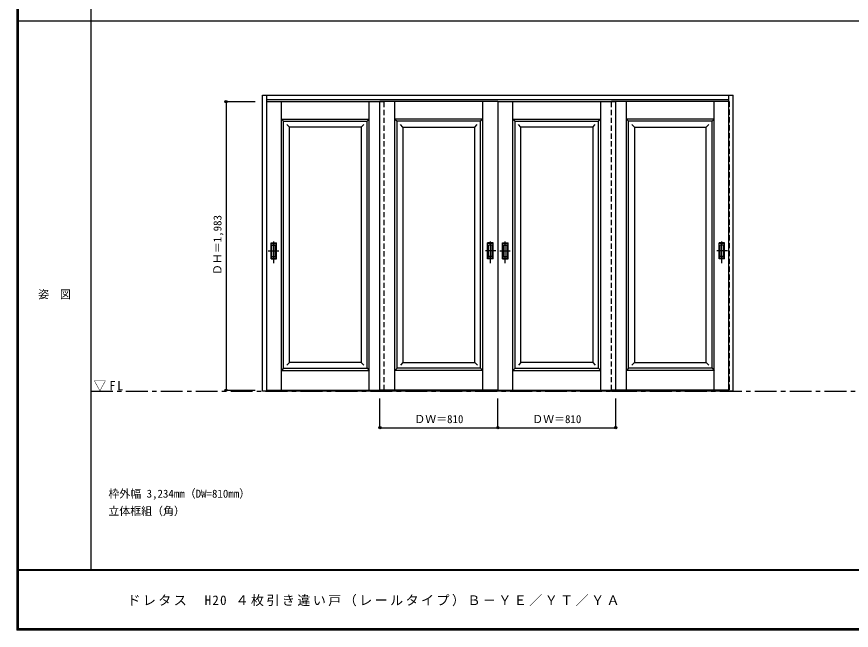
# Model space of a CAD drawing. Units: millimetres, scale not verified. Extents: x -6000 to 5700, y -4307 to 4260.
# Drawn here: x -6000 to -267, y -4205 to 12 of the extents above; entities that cross this region are included whole.
import ezdxf
from ezdxf.enums import TextEntityAlignment as Align

# ---------------------------------------------------------------- set-up
doc = ezdxf.new("R2010")
doc.units = ezdxf.units.MM
doc.header["$LTSCALE"] = 30
doc.header["$PDMODE"] = 32
doc.header["$PDSIZE"] = 15
doc.linetypes.add('CHAIN1', pattern=[8, 5, -1, 1, -1])
doc.linetypes.add('DASHED1', pattern=[1.8, 1.2, -0.6])
for name, color, linetype in [('0-1_通り芯', 7, 'CHAIN1'), ('0-2_扉', 7, 'Continuous'), ('0-4_枠', 3, 'Continuous'), ('0-6_引手', 7, 'Continuous'), ('0-A_文字', 7, 'Continuous'), ('0-B_寸法', 7, 'Continuous'), ('F-1_枠', 6, 'Continuous'), ('F-A_文字', 7, 'Continuous')]:
    doc.layers.add(name, color=color, linetype=linetype)
doc.styles.add('ＭＳ ゴシック', font='')
doc.styles.get('ＭＳ ゴシック').set_extended_font_data('MS Gothic')

msp = doc.modelspace()

# ---------------------------------------------------------------- linework, layer by layer
at = {"layer": '0-1_通り芯'}
msp.add_line((-5490, -2562.5), (5690, -2562.5), dxfattribs=at)
at = {"layer": '0-2_扉'}
for p, q in [((-4282, -571.5), (-3475, -571.5)), ((-4181.5, -2554.5), (-4181.5, -571.5)), ((-3578.5, -2554.5), (-3578.5, -571.5)), ((-2695, -571.5), (-3505, -571.5)), ((-3401.5, -2554.5), (-3401.5, -571.5)), ((-2798.5, -2554.5), (-2798.5, -571.5)), ((-2695, -571.5), (-2695, -2554.5)), ((-2695, -571.5), (-1885, -571.5)), ((-2695, -571.5), (-2695, -2554.5)), ((-2591.5, -2554.5), (-2591.5, -571.5)), ((-1988.5, -2554.5), (-1988.5, -571.5)), ((-1108, -571.5), (-1915, -571.5)), ((-1811.5, -2554.5), (-1811.5, -571.5)), ((-1208.5, -2554.5), (-1208.5, -571.5)), ((-4181.5, -691.5), (-4166.5, -706.5)), ((-4166.5, -1620.26), (-4166.5, -706.5)), ((-4166.5, -706.5), (-3593.5, -706.5)), ((-4126.46, -746.5), (-4144.14, -728.82)), ((-3633.5, -746.5), (-3615.82, -728.82)), ((-3593.5, -2404.5), (-3593.5, -706.5)), ((-2813.5, -706.5), (-3386.5, -706.5)), ((-3386.5, -2404.5), (-3386.5, -706.5)), ((-3346.5, -746.5), (-3364.18, -728.82)), ((-2853.54, -746.5), (-2835.86, -728.82)), ((-2798.5, -691.5), (-2813.5, -706.5)), ((-2813.5, -1620.26), (-2813.5, -706.5)), ((-2591.5, -691.5), (-2576.5, -706.5)), ((-2576.5, -1620.26), (-2576.5, -706.5)), ((-2576.5, -706.5), (-2003.5, -706.5)), ((-2536.46, -746.5), (-2554.14, -728.82)), ((-2043.5, -746.5), (-2025.82, -728.82)), ((-2003.5, -2404.5), (-2003.5, -706.5)), ((-1223.5, -706.5), (-1796.5, -706.5)), ((-1796.5, -2404.5), (-1796.5, -706.5)), ((-1756.5, -746.5), (-1774.18, -728.82)), ((-1263.54, -746.5), (-1245.86, -728.82)), ((-1208.5, -691.5), (-1223.5, -706.5)), ((-1223.5, -1620.26), (-1223.5, -706.5)), ((-3633.5, -746.5), (-4126.5, -746.5)), ((-4126.5, -2364.5), (-4126.5, -746.5)), ((-3633.5, -746.5), (-3633.5, -2364.5)), ((-3346.5, -746.5), (-2853.5, -746.5)), ((-3346.5, -746.5), (-3346.5, -2364.5)), ((-2853.5, -2364.5), (-2853.5, -746.5)), ((-2043.5, -746.5), (-2536.5, -746.5)), ((-2536.5, -2364.5), (-2536.5, -746.5)), ((-2043.5, -746.5), (-2043.5, -2364.5)), ((-1756.5, -746.5), (-1263.5, -746.5)), ((-1756.5, -746.5), (-1756.5, -2364.5)), ((-1263.5, -2364.5), (-1263.5, -746.5)), ((-4166.31, -889.5), (-4166.5, -889.5)), ((-2813.69, -889.5), (-2813.5, -889.5)), ((-2576.31, -889.5), (-2576.5, -889.5)), ((-1223.69, -889.5), (-1223.5, -889.5)), ((-4166.5, -2404.5), (-4166.5, -1609.45)), ((-2813.5, -2404.5), (-2813.5, -1609.45)), ((-2576.5, -2404.5), (-2576.5, -1609.45)), ((-1223.5, -2404.5), (-1223.5, -1609.45)), ((-4166.5, -2404.5), (-4181.5, -2419.5)), ((-4126.5, -2364.5), (-4144.18, -2382.18)), ((-4126.5, -2364.5), (-4126.5, -2363.07)), ((-3633.5, -2364.5), (-4126.5, -2364.5)), ((-3633.5, -2364.5), (-3615.82, -2382.18)), ((-3346.5, -2364.5), (-3364.18, -2382.18)), ((-3346.5, -2364.5), (-2853.5, -2364.5)), ((-2853.5, -2364.5), (-2853.5, -2363.07)), ((-2853.5, -2364.5), (-2835.82, -2382.18)), ((-2813.5, -2404.5), (-2798.5, -2419.5)), ((-2576.5, -2404.5), (-2591.5, -2419.5)), ((-2536.5, -2364.5), (-2554.18, -2382.18)), ((-2536.5, -2364.5), (-2536.5, -2363.07)), ((-2043.5, -2364.5), (-2536.5, -2364.5)), ((-2043.5, -2364.5), (-2025.82, -2382.18)), ((-1756.5, -2364.5), (-1774.18, -2382.18)), ((-1756.5, -2364.5), (-1263.5, -2364.5)), ((-1263.5, -2364.5), (-1263.5, -2363.07)), ((-1263.5, -2364.5), (-1245.82, -2382.18)), ((-1223.5, -2404.5), (-1208.5, -2419.5)), ((-4181.5, -2419.5), (-3578.5, -2419.5)), ((-2798.5, -2419.5), (-3401.5, -2419.5)), ((-2591.5, -2419.5), (-1988.5, -2419.5)), ((-1208.5, -2419.5), (-1811.5, -2419.5)), ((-4282, -2554.5), (-3475, -2554.5)), ((-1108, -2554.5), (-1915, -2554.5))]:
    msp.add_line(p, q, dxfattribs=at)
at = {"layer": '0-2_扉', "color": 4, "linetype": 'DASHED1'}
msp.add_line((-2695, -571.5), (-2695, -575.5), dxfattribs=at)
msp.add_line((-2695, -571.5), (-2695, -575.5), dxfattribs=at)
at = {"layer": '0-2_扉'}
for points in [[(-2695, -2554.5), (-3505, -2554.5), (-3505, -571.5)], [(-2695, -2554.5), (-1885, -2554.5), (-1885, -571.5)], [(-4181.5, -691.5), (-3578.5, -691.5), (-3593.5, -706.5)], [(-2798.5, -691.5), (-3401.5, -691.5), (-3386.5, -706.5)], [(-2591.5, -691.5), (-1988.5, -691.5), (-2003.5, -706.5)], [(-1208.5, -691.5), (-1811.5, -691.5), (-1796.5, -706.5)], [(-4166.5, -2404.5), (-3593.5, -2404.5), (-3578.5, -2419.5)], [(-2813.5, -2404.5), (-3386.5, -2404.5), (-3401.5, -2419.5)], [(-2576.5, -2404.5), (-2003.5, -2404.5), (-1988.5, -2419.5)], [(-1223.5, -2404.5), (-1796.5, -2404.5), (-1811.5, -2419.5)]]:
    msp.add_lwpolyline(points, dxfattribs=at)
at = {"layer": '0-4_枠'}
for p, q in [((-4312, -2562.5), (-4312, -527.5)), ((-4312, -527.5), (-1078, -527.5)), ((-4282, -2562.5), (-4282, -527.5)), ((-4282, -557.5), (-1108, -557.5)), ((-1108, -2562.5), (-1108, -527.5)), ((-1078, -2562.5), (-1078, -527.5)), ((-4282, -2562.5), (-4312, -2562.5)), ((-1108, -2559.5), (-4282, -2559.5)), ((-1108, -2562.5), (-4282, -2562.5)), ((-3505, -2562.5), (-3475, -2562.5)), ((-1915, -2562.5), (-1885, -2562.5)), ((-1078, -2562.5), (-1108, -2562.5))]:
    msp.add_line(p, q, dxfattribs=at)
at = {"layer": '0-4_枠', "color": 4, "linetype": 'DASHED1'}
for p, q in [((-4285, -571.5), (-4285, -2554.5)), ((-4282, -571.5), (-4285, -571.5)), ((-3475, -2554.5), (-3475, -571.5)), ((-1915, -2554.5), (-1915, -571.5)), ((-1108, -571.5), (-1105, -571.5)), ((-1105, -571.5), (-1105, -2554.5)), ((-4282, -2554.5), (-4285, -2554.5)), ((-1108, -2554.5), (-1105, -2554.5))]:
    msp.add_line(p, q, dxfattribs=at)
at = {"layer": '0-6_引手'}
for p, q in [((-4253, -1542), (-4215, -1542)), ((-4253, -1652), (-4253, -1542)), ((-4215, -1652), (-4215, -1542)), ((-2727, -1542), (-2765, -1542)), ((-2765, -1652), (-2765, -1542)), ((-2727, -1652), (-2727, -1542)), ((-2663, -1542), (-2625, -1542)), ((-2663, -1652), (-2663, -1542)), ((-2625, -1652), (-2625, -1542)), ((-1137, -1542), (-1175, -1542)), ((-1175, -1652), (-1175, -1542)), ((-1137, -1652), (-1137, -1542)), ((-4246.5, -1558), (-4221.5, -1558)), ((-4246.5, -1636), (-4246.5, -1558)), ((-4221.5, -1636), (-4221.5, -1558)), ((-2733.5, -1558), (-2758.5, -1558)), ((-2758.5, -1636), (-2758.5, -1558)), ((-2733.5, -1636), (-2733.5, -1558)), ((-2656.5, -1558), (-2631.5, -1558)), ((-2656.5, -1636), (-2656.5, -1558)), ((-2631.5, -1636), (-2631.5, -1558)), ((-1143.5, -1558), (-1168.5, -1558)), ((-1168.5, -1636), (-1168.5, -1558)), ((-1143.5, -1636), (-1143.5, -1558)), ((-4253, -1652), (-4215, -1652)), ((-4246.5, -1636), (-4221.5, -1636)), ((-2727, -1652), (-2765, -1652)), ((-2733.5, -1636), (-2758.5, -1636)), ((-2663, -1652), (-2625, -1652)), ((-2656.5, -1636), (-2631.5, -1636)), ((-1137, -1652), (-1175, -1652)), ((-1143.5, -1636), (-1168.5, -1636))]:
    msp.add_line(p, q, dxfattribs=at)
at = {"layer": '0-6_引手', "linetype": 'CHAIN1'}
for p, q in [((-4234, -1682.23), (-4234, -1511.38)), ((-2746, -1682.23), (-2746, -1511.38)), ((-2644, -1682.23), (-2644, -1511.38)), ((-1156, -1682.23), (-1156, -1511.38)), ((-4272.07, -1597), (-4199.56, -1597)), ((-2707.93, -1597), (-2780.44, -1597)), ((-2682.07, -1597), (-2609.56, -1597)), ((-1117.93, -1597), (-1190.44, -1597))]:
    msp.add_line(p, q, dxfattribs=at)
at = {"layer": '0-6_引手', "linetype": 'DASHED1'}
for p, q in [((-4218, -1648), (-4218, -1546)), ((-2762, -1648), (-2762, -1546)), ((-2628, -1648), (-2628, -1546)), ((-1172, -1648), (-1172, -1546)), ((-4250, -1648), (-4218, -1648)), ((-2730, -1648), (-2762, -1648)), ((-2660, -1648), (-2628, -1648)), ((-1140, -1648), (-1172, -1648))]:
    msp.add_line(p, q, dxfattribs=at)
for points in [[(-4250, -1648), (-4250, -1546), (-4218, -1546)], [(-2730, -1648), (-2730, -1546), (-2762, -1546)], [(-2660, -1648), (-2660, -1546), (-2628, -1546)], [(-1140, -1648), (-1140, -1546), (-1172, -1546)]]:
    msp.add_lwpolyline(points, dxfattribs=at)
at = {"layer": '0-B_寸法', "color": 4}
for p, q in [((-4562, -571.5), (-4362, -571.5)), ((-4562, -571.5), (-4562, -2554.5)), ((-4562, -2554.5), (-4362, -2554.5)), ((-3505, -2812.5), (-3505, -2612.5)), ((-2695, -2812.5), (-2695, -2612.5)), ((-1885, -2812.5), (-1885, -2612.5)), ((-3505, -2812.5), (-1885, -2812.5))]:
    msp.add_line(p, q, dxfattribs=at)
at = {"layer": '0-B_寸法'}
for p in [(-4562, -571.5), (-4562, -2554.5), (-3505, -2812.5), (-2695, -2812.5), (-1885, -2812.5)]:
    msp.add_point(p, dxfattribs=at)
at = {"layer": 'F-1_枠'}
for p, q in [((-6000, 4175), (-6000, -4205)), ((-5995, 4175), (-5995, -4205)), ((-5990, 4175), (-5990, -4205)), ((-5490, 4175), (-5490, -3790)), ((-6000, -15.5), (5700, -15.5)), ((5700, -3790), (-6000, -3790)), ((5700, -3795), (-6000, -3795)), ((5700, -4195), (-6000, -4195)), ((5700, -4200), (-6000, -4200)), ((5700, -4205), (-6000, -4205))]:
    msp.add_line(p, q, dxfattribs=at)

# ---------------------------------------------------------------- texts
at = {"layer": '0-1_通り芯', "insert": (-5471.25, -2562.5), "char_height": 65.98, "attachment_point": 7, "style": 'ＭＳ ゴシック'}
msp.add_mtext('\\T1.26;\\W0.95;▽FL', dxfattribs=at)
at = {"layer": '0-A_文字', "style": 'ＭＳ ゴシック'}
for s, p in [('枠外幅 3,234mm（DW=810mm）', (-5370, -3310)), ('立体框組（角）', (-5370, -3430))]:
    msp.add_text(s, height=54.99, dxfattribs=at).set_placement(p, align=Align.BOTTOM_LEFT)
at = {"layer": '0-B_寸法', "style": 'ＭＳ ゴシック'}
msp.add_text('ＤＨ＝1,983', height=54.99, rotation=90, dxfattribs=at).set_placement((-4577, -1763.25), align=Align.BOTTOM_LEFT)
for p in [(-3268.75, -2797.5), (-2458.75, -2797.5)]:
    msp.add_text('ＤＷ＝810', height=54.99, dxfattribs=at).set_placement(p, align=Align.BOTTOM_LEFT)
at = {"layer": 'F-A_文字', "style": 'ＭＳ ゴシック'}
msp.add_text('姿\u3000図', height=54.99, dxfattribs=at).set_placement((-5852.5, -1940.25), align=Align.BOTTOM_LEFT)
at = {"layer": 'F-A_文字', "insert": (-5240, -4040), "char_height": 65.98, "attachment_point": 7, "style": 'ＭＳ ゴシック'}
msp.add_mtext('\\T1.18;ドレタス\u3000H20\\~４枚引き違い戸（レールタイプ）Ｂ－ＹＥ／ＹＴ／ＹＡ', dxfattribs=at)

doc.saveas('drawing.dxf')
